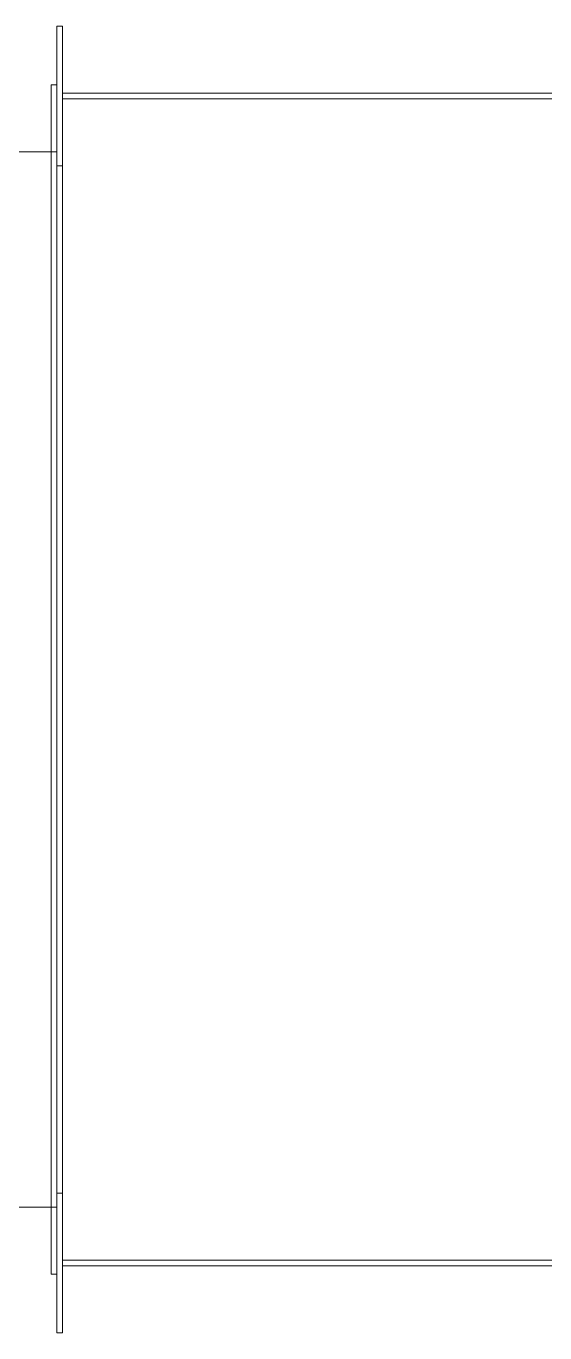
# Model space of a CAD drawing. Header units: inches. Extents: x -3354 to -3, y -8 to 1149.
# Drawn here: x -2345.66 to -2334.05, y 634.16 to 663.41 of the extents above; entities that cross this region are included whole.
import ezdxf

# ---------------------------------------------------------------- set-up
doc = ezdxf.new("R2010")
doc.units = ezdxf.units.IN
doc.header["$MEASUREMENT"] = 0
doc.layers.add('M-EQPM', color=50, linetype='Continuous', lineweight=13)

# ---------------------------------------------------------------- blocks, each defined once
blk = doc.blocks.new('SidewallProp-Exh-Reverse - SBE1-20--481161-01 - Lower Parking Level')
at = {"layer": 'M-EQPM', "color": 8}
mesh = blk.add_polyface(dxfattribs=at)
corners = [(1.188, 34.955, 17.536), (1.188, 35.308, 17.89), (1.188, 35.397, 17.801), (1.188, 34.955, 17.359), (1.188, 34.51, 17.805), (1.188, 17.893, 1.188), (1.188, 11.393, 1.188), (1.188, 11.393, 24.812), (1.188, 27.679, 24.812)]
mesh.append_faces([[corners[k] for k in face] for face in [(8, 4, 5), (0, 3, 4, 8)]], dxfattribs={"vtx0": -1, "vtx2": -1, "color": 8})
mesh.append_faces([[corners[k] for k in face] for face in [(2, 3, 0, 1)]], dxfattribs={"vtx1": -1, "color": 8})
mesh.append_faces([[corners[k] for k in face] for face in [(5, 6, 7, 8)]], dxfattribs={"vtx3": -1, "color": 8})
mesh = blk.add_polyface(dxfattribs=at)
corners = [(24.812, 27.679, 24.812), (24.812, 11.393, 24.812), (24.812, 11.393, 1.188), (24.812, 17.893, 1.188), (24.812, 34.51, 17.805), (24.812, 34.955, 17.359), (24.812, 35.397, 17.801), (24.812, 35.308, 17.89), (24.812, 34.955, 17.536)]
mesh.append_faces([[corners[k] for k in face] for face in [(8, 0, 4, 5), (3, 4, 0, 1)]], dxfattribs={"vtx1": -1, "vtx3": -1, "color": 8})
mesh.append_faces([[corners[k] for k in face] for face in [(6, 7, 8, 5), (1, 2, 3)]], dxfattribs={"vtx2": -1, "color": 8})
mesh = blk.add_polyface(dxfattribs=at)
corners = [(1.188, 11.393, 24.812), (24.812, 11.393, 24.812), (24.812, 27.679, 24.812), (1.188, 27.679, 24.812)]
mesh.append_faces([[corners[k] for k in face] for face in [(0, 1, 2, 3)]], dxfattribs={"color": 8})
mesh = blk.add_polyface(dxfattribs=at)
corners = [(1.188, 17.893, 1.188), (24.812, 17.893, 1.188), (24.812, 11.393, 1.188), (1.188, 11.393, 1.188)]
mesh.append_faces([[corners[k] for k in face] for face in [(0, 1, 2, 3)]], dxfattribs={"color": 8})
mesh = blk.add_polyface(dxfattribs=at)
corners = [(26.312, 11.518, 26.312), (-0.312, 11.518, 26.312), (-0.312, 11.393, 26.312), (26.312, 11.393, 26.312)]
mesh.append_faces([[corners[k] for k in face] for face in [(0, 1, 2, 3)]], dxfattribs={"color": 8})
mesh = blk.add_polyface(dxfattribs=at)
corners = [(-0.312, 11.518, 26.312), (-0.312, 11.518, -0.312), (-0.312, 11.393, -0.312), (-0.312, 11.393, 26.312)]
mesh.append_faces([[corners[k] for k in face] for face in [(0, 1, 2, 3)]], dxfattribs={"color": 8})
mesh = blk.add_polyface(dxfattribs=at)
corners = [(26.312, 11.518, -0.312), (-0.312, 11.518, -0.312), (-0.312, 11.518, 26.312), (26.312, 11.518, 26.312), (24.812, 11.518, 24.812), (1.188, 11.518, 24.812), (1.188, 11.518, 1.188), (24.812, 11.518, 1.188)]
mesh.append_faces([[corners[k] for k in face] for face in [(2, 5, 6, 1), (1, 6, 7, 0)]], dxfattribs={"vtx0": -1, "vtx2": -1, "color": 8})
mesh.append_faces([[corners[k] for k in face] for face in [(4, 5, 2, 3), (7, 4, 3, 0)]], dxfattribs={"vtx1": -1, "vtx3": -1, "color": 8})
mesh = blk.add_polyface(dxfattribs=at)
corners = [(-0.312, 11.518, -0.312), (26.312, 11.518, -0.312), (26.312, 11.393, -0.312), (-0.312, 11.393, -0.312)]
mesh.append_faces([[corners[k] for k in face] for face in [(0, 1, 2, 3)]], dxfattribs={"color": 8})
mesh = blk.add_polyface(dxfattribs=at)
corners = [(24.812, 11.393, 24.812), (1.188, 11.393, 24.812), (1.188, 11.518, 24.812), (24.812, 11.518, 24.812)]
mesh.append_faces([[corners[k] for k in face] for face in [(0, 1, 2, 3)]], dxfattribs={"color": 8})
mesh = blk.add_polyface(dxfattribs=at)
corners = [(1.188, 11.393, 24.812), (1.188, 11.393, 1.188), (1.188, 11.518, 1.188), (1.188, 11.518, 24.812)]
mesh.append_faces([[corners[k] for k in face] for face in [(0, 1, 2, 3)]], dxfattribs={"color": 8})
mesh = blk.add_polyface(dxfattribs=at)
corners = [(1.188, 11.393, 1.188), (24.812, 11.393, 1.188), (24.812, 11.518, 1.188), (1.188, 11.518, 1.188)]
mesh.append_faces([[corners[k] for k in face] for face in [(0, 1, 2, 3)]], dxfattribs={"color": 8})
mesh = blk.add_polyface(dxfattribs=at)
corners = [(24.812, 11.393, 1.188), (24.812, 11.393, 24.812), (24.812, 11.518, 24.812), (24.812, 11.518, 1.188)]
mesh.append_faces([[corners[k] for k in face] for face in [(0, 1, 2, 3)]], dxfattribs={"color": 8})
mesh = blk.add_polyface(dxfattribs=at)
corners = [(26.312, 11.518, -0.312), (26.312, 11.518, 26.312), (26.312, 11.393, 26.312), (26.312, 11.393, -0.312)]
mesh.append_faces([[corners[k] for k in face] for face in [(0, 1, 2, 3)]], dxfattribs={"color": 8})
mesh = blk.add_polyface(dxfattribs=at)
corners = [(-1.625, 11.393, 27.625), (27.625, 11.393, 27.625), (27.625, 11.393, -1.625), (-1.625, 11.393, -1.625), (1.5, 11.393, 24.5), (1.5, 11.393, 1.5), (24.5, 11.393, 1.5), (24.5, 11.393, 24.5)]
mesh.append_faces([[corners[k] for k in face] for face in [(0, 4, 5, 3), (3, 5, 6, 2)]], dxfattribs={"vtx0": -1, "vtx2": -1, "color": 8})
mesh.append_faces([[corners[k] for k in face] for face in [(7, 4, 0, 1), (6, 7, 1, 2)]], dxfattribs={"vtx1": -1, "vtx3": -1, "color": 8})
mesh = blk.add_polyface(dxfattribs=at)
corners = [(-1.625, 11.393, 27.625), (-1.625, 11.268, 27.625), (27.625, 11.268, 27.625), (27.625, 11.393, 27.625)]
mesh.append_faces([[corners[k] for k in face] for face in [(0, 1, 2, 3)]], dxfattribs={"color": 8})
mesh = blk.add_polyface(dxfattribs=at)
corners = [(27.625, 11.393, -1.625), (27.625, 11.268, -1.625), (-1.625, 11.268, -1.625), (-1.625, 11.393, -1.625)]
mesh.append_faces([[corners[k] for k in face] for face in [(0, 1, 2, 3)]], dxfattribs={"color": 8})
mesh = blk.add_polyface(dxfattribs=at)
corners = [(-1.625, 11.393, -1.625), (-1.625, 11.268, -1.625), (-1.625, 11.268, 27.625), (-1.625, 11.393, 27.625)]
mesh.append_faces([[corners[k] for k in face] for face in [(0, 1, 2, 3)]], dxfattribs={"color": 8})
mesh = blk.add_polyface(dxfattribs=at)
corners = [(-1.625, 11.268, 27.625), (-1.625, 11.268, -1.625), (27.625, 11.268, -1.625), (27.625, 11.268, 27.625), (1.5, 11.268, 24.5), (24.5, 11.268, 24.5), (24.5, 11.268, 1.5), (1.5, 11.268, 1.5)]
mesh.append_faces([[corners[k] for k in face] for face in [(3, 5, 6, 2), (2, 6, 7, 1)]], dxfattribs={"vtx0": -1, "vtx2": -1, "color": 8})
mesh.append_faces([[corners[k] for k in face] for face in [(4, 5, 3, 0), (7, 4, 0, 1)]], dxfattribs={"vtx1": -1, "vtx3": -1, "color": 8})
mesh = blk.add_polyface(dxfattribs=at)
corners = [(26.312, 11.393, 26.312), (-0.312, 11.393, 26.312), (-0.312, 11.393, -0.312), (26.312, 11.393, -0.312), (24.812, 11.393, 1.188), (1.188, 11.393, 1.188), (1.188, 11.393, 24.812), (24.812, 11.393, 24.812)]
mesh.append_faces([[corners[k] for k in face] for face in [(2, 5, 6, 1), (1, 6, 7, 0)]], dxfattribs={"vtx0": -1, "vtx2": -1, "color": 8})
mesh.append_faces([[corners[k] for k in face] for face in [(4, 5, 2, 3), (7, 4, 3, 0)]], dxfattribs={"vtx1": -1, "vtx3": -1, "color": 8})
mesh = blk.add_polyface(dxfattribs=at)
corners = [(-0.125, 11.268, 26.125), (26.125, 11.268, 26.125), (26.125, 11.268, -0.125), (-0.125, 11.268, -0.125), (0, 11.268, 26), (0, 11.268), (26, 11.268), (26, 11.268, 26)]
mesh.append_faces([[corners[k] for k in face] for face in [(1, 7, 4, 0), (0, 4, 5, 3)]], dxfattribs={"vtx0": -1, "vtx2": -1, "color": 8})
mesh.append_faces([[corners[k] for k in face] for face in [(6, 7, 1, 2), (5, 6, 2, 3)]], dxfattribs={"vtx1": -1, "vtx3": -1, "color": 8})
mesh = blk.add_polyface(dxfattribs=at)
corners = [(-0.125, 11.268, 26.125), (-0.125, -20.732, 26.125), (26.125, -20.732, 26.125), (26.125, 11.268, 26.125)]
mesh.append_faces([[corners[k] for k in face] for face in [(0, 1, 2, 3)]], dxfattribs={"color": 8})
mesh = blk.add_polyface(dxfattribs=at)
corners = [(26.125, 11.268, -0.125), (26.125, -20.732, -0.125), (-0.125, -20.732, -0.125), (-0.125, 11.268, -0.125)]
mesh.append_faces([[corners[k] for k in face] for face in [(0, 1, 2, 3)]], dxfattribs={"color": 8})
mesh = blk.add_polyface(dxfattribs=at)
corners = [(-0.125, 11.268, -0.125), (-0.125, -20.732, -0.125), (-0.125, -20.732, 26.125), (-0.125, 11.268, 26.125)]
mesh.append_faces([[corners[k] for k in face] for face in [(0, 1, 2, 3)]], dxfattribs={"color": 8})
mesh = blk.add_polyface(dxfattribs=at)
corners = [(0, 11.268, 26), (0, -20.732, 26), (0, -20.732), (0, 11.268)]
mesh.append_faces([[corners[k] for k in face] for face in [(0, 1, 2, 3)]], dxfattribs={"color": 8})
mesh = blk.add_polyface(dxfattribs=at)
corners = [(0, 11.268), (0, -20.732), (26, -20.732), (26, 11.268)]
mesh.append_faces([[corners[k] for k in face] for face in [(0, 1, 2, 3)]], dxfattribs={"color": 8})
mesh = blk.add_polyface(dxfattribs=at)
corners = [(26, 11.268, 26), (26, -20.732, 26), (0, -20.732, 26), (0, 11.268, 26)]
mesh.append_faces([[corners[k] for k in face] for face in [(0, 1, 2, 3)]], dxfattribs={"color": 8})
mesh = blk.add_polyface(dxfattribs=at)
corners = [(1.188, 11.393, 1.188), (24.812, 11.393, 1.188), (24.812, 11.393, 24.812), (1.188, 11.393, 24.812)]
mesh.append_faces([[corners[k] for k in face] for face in [(0, 1, 2, 3)]], dxfattribs={"color": 8})
mesh = blk.add_polyface(dxfattribs=at)
corners = [(1.5, 11.393, 24.5), (1.5, 11.268, 24.5), (1.5, 11.268, 1.5), (1.5, 11.393, 1.5)]
mesh.append_faces([[corners[k] for k in face] for face in [(0, 1, 2, 3)]], dxfattribs={"color": 8})
mesh = blk.add_polyface(dxfattribs=at)
corners = [(1.5, 11.393, 1.5), (1.5, 11.268, 1.5), (24.5, 11.268, 1.5), (24.5, 11.393, 1.5)]
mesh.append_faces([[corners[k] for k in face] for face in [(0, 1, 2, 3)]], dxfattribs={"color": 8})
mesh = blk.add_polyface(dxfattribs=at)
corners = [(24.5, 11.393, 24.5), (24.5, 11.268, 24.5), (1.5, 11.268, 24.5), (1.5, 11.393, 24.5)]
mesh.append_faces([[corners[k] for k in face] for face in [(0, 1, 2, 3)]], dxfattribs={"color": 8})
mesh = blk.add_polyface(dxfattribs=at)
corners = [(24.5, 11.393, 1.5), (24.5, 11.268, 1.5), (24.5, 11.268, 24.5), (24.5, 11.393, 24.5)]
mesh.append_faces([[corners[k] for k in face] for face in [(0, 1, 2, 3)]], dxfattribs={"color": 8})
mesh = blk.add_polyface(dxfattribs=at)
corners = [(26, 11.268), (26, -20.732), (26, -20.732, 26), (26, 11.268, 26)]
mesh.append_faces([[corners[k] for k in face] for face in [(0, 1, 2, 3)]], dxfattribs={"color": 8})
mesh = blk.add_polyface(dxfattribs=at)
corners = [(26.125, 11.268, 26.125), (26.125, -20.732, 26.125), (26.125, -20.732, -0.125), (26.125, 11.268, -0.125)]
mesh.append_faces([[corners[k] for k in face] for face in [(0, 1, 2, 3)]], dxfattribs={"color": 8})
mesh = blk.add_polyface(dxfattribs=at)
corners = [(27.625, 11.393, 27.625), (27.625, 11.268, 27.625), (27.625, 11.268, -1.625), (27.625, 11.393, -1.625)]
mesh.append_faces([[corners[k] for k in face] for face in [(0, 1, 2, 3)]], dxfattribs={"color": 8})

msp = doc.modelspace()

# ---------------------------------------------------------------- block references
at = {"layer": 'M-EQPM', "color": 107, "rotation": 89.99999999999991}
msp.add_blockref('SidewallProp-Exh-Reverse - SBE1-20--481161-01 - Lower Parking Level', (-2333.583, 635.78, 455.75), dxfattribs=at)

doc.saveas('drawing.dxf')
